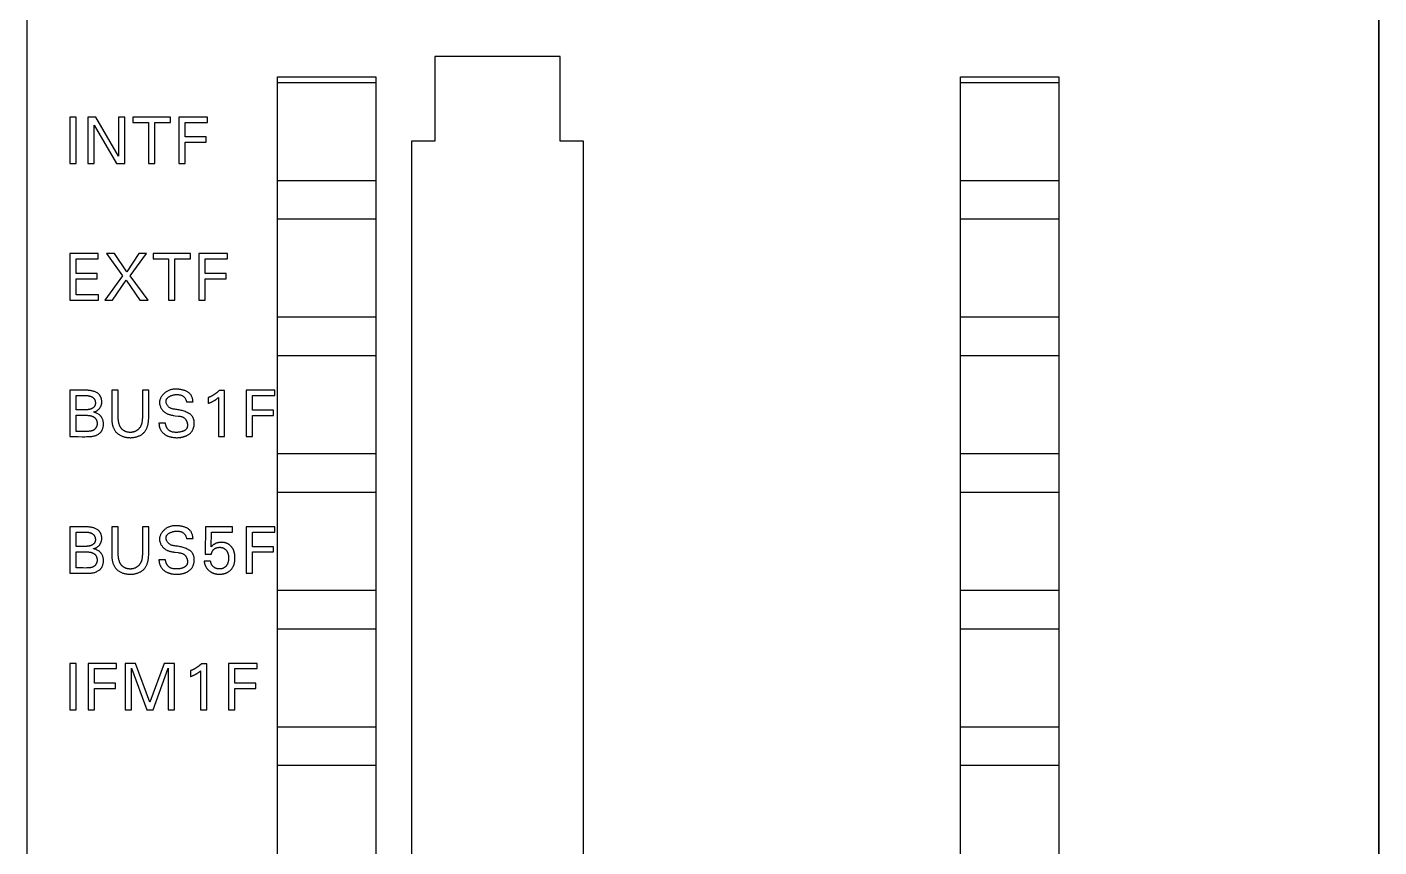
# Model space of a CAD drawing. Extents: x 430 to 1632, y -19 to 271.
# Drawn here: x 542.46 to 570.5, y 218.01 to 235.01 of the extents above; entities that cross this region are included whole.
import ezdxf

# ---------------------------------------------------------------- set-up
doc = ezdxf.new("R2010")
doc.units = 0
doc.header["$LTSCALE"] = 5
doc.header["$MEASUREMENT"] = 0
doc.layers.get('0').update_dxf_attribs({"linetype": 'CONTINUOUS'})

msp = doc.modelspace()

# ---------------------------------------------------------------- linework, layer by layer
at = {"linetype": 'Continuous'}
for p, q in [((542.455, 177.546), (542.455, 249.49)), ((570.496, 249.49), (570.496, 177.546)), ((550.91, 234.404), (550.91, 232.648)), ((553.516, 234.404), (550.91, 234.404)), ((553.516, 232.648), (553.516, 234.404)), ((547.653, 203.446), (547.653, 233.979)), ((547.653, 233.979), (549.692, 233.979)), ((547.653, 233.866), (549.692, 233.866)), ((549.692, 233.979), (549.692, 203.446)), ((561.815, 203.446), (561.815, 233.979)), ((561.815, 233.979), (563.854, 233.979)), ((561.815, 233.866), (563.854, 233.866)), ((563.854, 233.979), (563.854, 203.446)), ((543.34, 233.147), (543.34, 232.184)), ((543.471, 233.147), (543.34, 233.147)), ((543.471, 232.184), (543.471, 233.147)), ((543.713, 233.147), (543.713, 232.184)), ((543.884, 233.147), (543.713, 233.147)), ((544.354, 232.339), (543.884, 233.147)), ((544.354, 233.147), (544.354, 232.339)), ((544.485, 233.147), (544.354, 233.147)), ((544.485, 232.184), (544.485, 233.147)), ((544.652, 233.147), (544.652, 233.037)), ((545.429, 233.147), (544.652, 233.147)), ((544.652, 233.037), (544.975, 233.037)), ((544.975, 233.037), (544.975, 232.184)), ((545.107, 232.184), (545.107, 233.037)), ((545.107, 233.037), (545.429, 233.037)), ((545.429, 233.037), (545.429, 233.147)), ((545.602, 233.147), (545.602, 232.184)), ((546.195, 233.147), (545.602, 233.147)), ((545.734, 232.734), (545.734, 233.037)), ((545.734, 233.037), (546.195, 233.037)), ((546.195, 233.037), (546.195, 233.147)), ((543.844, 232.184), (543.844, 232.982)), ((543.844, 232.982), (544.309, 232.184)), ((546.171, 232.734), (545.734, 232.734)), ((545.734, 232.184), (545.734, 232.625)), ((545.734, 232.625), (546.171, 232.625)), ((546.171, 232.625), (546.171, 232.734)), ((550.428, 232.648), (550.428, 204.664)), ((550.91, 232.648), (550.428, 232.648)), ((553.997, 232.648), (553.516, 232.648)), ((553.997, 204.664), (553.997, 232.648)), ((543.34, 232.184), (543.471, 232.184)), ((543.713, 232.184), (543.844, 232.184)), ((544.309, 232.184), (544.485, 232.184)), ((544.975, 232.184), (545.107, 232.184)), ((545.602, 232.184), (545.734, 232.184)), ((549.692, 231.827), (547.653, 231.827)), ((563.854, 231.827), (561.815, 231.827)), ((547.653, 231.034), (549.692, 231.034)), ((561.815, 231.034), (563.854, 231.034)), ((543.34, 230.314), (543.34, 229.351)), ((543.927, 230.314), (543.34, 230.314)), ((543.927, 230.205), (543.927, 230.314)), ((544.101, 230.314), (544.433, 229.856)), ((544.266, 230.314), (544.101, 230.314)), ((544.522, 229.94), (544.266, 230.314)), ((544.776, 230.314), (544.522, 229.94)), ((544.597, 229.853), (544.933, 230.314)), ((544.933, 230.314), (544.776, 230.314)), ((545.068, 230.314), (545.068, 230.205)), ((545.845, 230.314), (545.068, 230.314)), ((545.845, 230.205), (545.845, 230.314)), ((546.018, 230.314), (546.018, 229.351)), ((546.611, 230.314), (546.018, 230.314)), ((546.611, 230.205), (546.611, 230.314)), ((543.471, 229.901), (543.471, 230.205)), ((543.471, 230.205), (543.927, 230.205)), ((545.068, 230.205), (545.391, 230.205)), ((545.391, 230.205), (545.391, 229.351)), ((545.522, 229.351), (545.522, 230.205)), ((545.522, 230.205), (545.845, 230.205)), ((546.149, 229.901), (546.149, 230.205)), ((546.149, 230.205), (546.611, 230.205)), ((543.909, 229.901), (543.471, 229.901)), ((543.471, 229.46), (543.471, 229.792)), ((543.471, 229.792), (543.909, 229.792)), ((543.909, 229.792), (543.909, 229.901)), ((544.433, 229.856), (544.069, 229.351)), ((544.23, 229.351), (544.511, 229.761)), ((544.511, 229.761), (544.798, 229.351)), ((544.967, 229.351), (544.597, 229.853)), ((546.587, 229.901), (546.149, 229.901)), ((546.149, 229.351), (546.149, 229.792)), ((546.149, 229.792), (546.587, 229.792)), ((546.587, 229.792), (546.587, 229.901)), ((543.939, 229.46), (543.471, 229.46)), ((543.939, 229.351), (543.939, 229.46)), ((543.34, 229.351), (543.939, 229.351)), ((544.069, 229.351), (544.23, 229.351)), ((544.798, 229.351), (544.967, 229.351)), ((545.391, 229.351), (545.522, 229.351)), ((546.018, 229.351), (546.149, 229.351)), ((549.692, 228.994), (547.653, 228.994)), ((563.854, 228.994), (561.815, 228.994)), ((547.653, 228.201), (549.692, 228.201)), ((561.815, 228.201), (563.854, 228.201)), ((543.34, 227.482), (543.34, 226.519)), ((543.455, 227.482), (543.34, 227.482)), ((544.214, 227.482), (544.214, 227.37)), ((544.346, 227.482), (544.214, 227.482)), ((544.978, 227.482), (544.847, 227.482)), ((546.552, 227.476), (546.443, 227.476)), ((546.552, 226.519), (546.552, 227.476)), ((547.001, 227.482), (547.001, 226.519)), ((547.594, 227.482), (547.001, 227.482)), ((547.594, 227.373), (547.594, 227.482)), ((543.471, 227.075), (543.471, 227.373)), ((543.471, 227.373), (543.569, 227.373)), ((543.569, 227.373), (543.618, 227.373)), ((545.765, 227.241), (545.899, 227.241)), ((546.212, 227.328), (546.212, 227.208)), ((546.423, 227.328), (546.423, 226.519)), ((547.132, 227.069), (547.132, 227.373)), ((547.132, 227.373), (547.594, 227.373)), ((543.545, 227.075), (543.471, 227.075)), ((543.471, 226.628), (543.471, 226.963)), ((543.471, 226.963), (543.545, 226.963)), ((543.618, 227.075), (543.545, 227.075)), ((543.545, 226.963), (543.57, 226.963)), ((547.57, 227.069), (547.132, 227.069)), ((547.132, 226.519), (547.132, 226.96)), ((547.132, 226.96), (547.57, 226.96)), ((547.57, 226.96), (547.57, 227.069)), ((543.545, 226.628), (543.471, 226.628)), ((545.324, 226.798), (545.192, 226.798)), ((543.34, 226.519), (543.455, 226.519)), ((543.513, 226.519), (543.599, 226.518)), ((546.423, 226.519), (546.552, 226.519)), ((547.001, 226.519), (547.132, 226.519)), ((549.692, 226.162), (547.653, 226.162)), ((563.854, 226.162), (561.815, 226.162)), ((547.653, 225.369), (549.692, 225.369)), ((561.815, 225.369), (563.854, 225.369)), ((543.34, 224.649), (543.34, 223.686)), ((543.455, 224.649), (543.34, 224.649)), ((544.214, 224.649), (544.214, 224.537)), ((544.346, 224.649), (544.214, 224.649)), ((544.978, 224.649), (544.847, 224.649)), ((546.16, 224.646), (546.152, 224.083)), ((546.717, 224.646), (546.16, 224.646)), ((546.717, 224.541), (546.717, 224.646)), ((547.001, 224.649), (547.001, 223.686)), ((547.594, 224.649), (547.001, 224.649)), ((547.594, 224.54), (547.594, 224.649)), ((543.471, 224.243), (543.471, 224.54)), ((543.471, 224.54), (543.569, 224.54)), ((543.569, 224.54), (543.618, 224.54)), ((545.765, 224.408), (545.899, 224.408)), ((546.273, 224.231), (546.281, 224.541)), ((546.281, 224.541), (546.717, 224.541)), ((547.132, 224.236), (547.132, 224.54)), ((547.132, 224.54), (547.594, 224.54)), ((543.545, 224.243), (543.471, 224.243)), ((543.471, 223.796), (543.471, 224.131)), ((543.471, 224.131), (543.545, 224.131)), ((543.618, 224.242), (543.545, 224.243)), ((543.545, 224.131), (543.57, 224.131)), ((546.152, 224.083), (546.281, 224.083)), ((547.57, 224.236), (547.132, 224.236)), ((547.132, 223.686), (547.132, 224.127)), ((547.132, 224.127), (547.57, 224.127)), ((547.57, 224.127), (547.57, 224.236)), ((543.545, 223.796), (543.471, 223.796)), ((545.324, 223.965), (545.192, 223.965)), ((546.261, 223.936), (546.13, 223.936)), ((543.34, 223.686), (543.455, 223.686)), ((543.513, 223.686), (543.599, 223.686)), ((547.001, 223.686), (547.132, 223.686)), ((549.692, 223.329), (547.653, 223.329)), ((563.854, 223.329), (561.815, 223.329)), ((547.653, 222.536), (549.692, 222.536)), ((561.815, 222.536), (563.854, 222.536)), ((543.34, 221.817), (543.34, 220.854)), ((543.471, 221.817), (543.34, 221.817)), ((543.471, 220.854), (543.471, 221.817)), ((543.72, 221.817), (543.72, 220.854)), ((544.313, 221.817), (543.72, 221.817)), ((544.313, 221.708), (544.313, 221.817)), ((544.489, 221.817), (544.489, 220.854)), ((544.703, 221.817), (544.489, 221.817)), ((545.005, 221.011), (544.703, 221.817)), ((545.298, 221.817), (545.005, 221.011)), ((545.511, 221.817), (545.298, 221.817)), ((545.511, 220.854), (545.511, 221.817)), ((546.184, 221.811), (546.075, 221.811)), ((546.184, 220.854), (546.184, 221.811)), ((546.633, 221.817), (546.633, 220.854)), ((547.226, 221.817), (546.633, 221.817)), ((547.226, 221.708), (547.226, 221.817)), ((543.852, 221.404), (543.852, 221.708)), ((543.852, 221.708), (544.313, 221.708)), ((544.621, 220.854), (544.621, 221.716)), ((544.621, 221.716), (544.938, 220.854)), ((545.07, 220.854), (545.38, 221.717)), ((545.38, 221.717), (545.38, 220.854)), ((545.844, 221.663), (545.844, 221.543)), ((546.055, 221.663), (546.055, 220.854)), ((546.764, 221.404), (546.764, 221.708)), ((546.764, 221.708), (547.226, 221.708)), ((544.29, 221.404), (543.852, 221.404)), ((543.852, 220.854), (543.852, 221.295)), ((543.852, 221.295), (544.29, 221.295)), ((544.29, 221.295), (544.29, 221.404)), ((547.202, 221.404), (546.764, 221.404)), ((546.764, 220.854), (546.764, 221.295)), ((546.764, 221.295), (547.202, 221.295)), ((547.202, 221.295), (547.202, 221.404)), ((543.34, 220.854), (543.471, 220.854)), ((543.72, 220.854), (543.852, 220.854)), ((544.489, 220.854), (544.621, 220.854)), ((544.938, 220.854), (545.07, 220.854)), ((545.38, 220.854), (545.511, 220.854)), ((546.055, 220.854), (546.184, 220.854)), ((546.633, 220.854), (546.764, 220.854)), ((549.692, 220.497), (547.653, 220.497)), ((563.854, 220.497), (561.815, 220.497)), ((547.653, 219.704), (549.692, 219.704)), ((561.815, 219.704), (563.854, 219.704))]:
    msp.add_line(p, q, dxfattribs=at)
msp.add_line((570.496, 177.561), (570.496, 248.992))
at = {"color": 7, "linetype": 'Continuous'}
msp.add_line((542.455, 86.058), (542.455, 248.64), dxfattribs=at)
at = {"linetype": 'Continuous'}
for points in [[(543.513, 227.482), (543.484, 227.482), (543.455, 227.482)], [(543.599, 226.518), (543.628, 226.518), (543.657, 226.518), (543.686, 226.519), (543.715, 226.519), (543.744, 226.52), (543.758, 226.521), (543.773, 226.522), (543.787, 226.524), (543.801, 226.525), (543.816, 226.528), (543.83, 226.53), (543.844, 226.533), (543.858, 226.537), (543.872, 226.541), (543.886, 226.546), (543.899, 226.552), (543.913, 226.558), (543.926, 226.565), (543.938, 226.573), (543.95, 226.581), (543.962, 226.59), (543.967, 226.595), (543.973, 226.599), (543.978, 226.605), (543.983, 226.61), (543.987, 226.615), (543.992, 226.621), (543.996, 226.627), (544, 226.633), (544.004, 226.639), (544.008, 226.645), (544.011, 226.651), (544.014, 226.658), (544.02, 226.671), (544.025, 226.685), (544.029, 226.699), (544.033, 226.713), (544.036, 226.728), (544.038, 226.742), (544.039, 226.757), (544.04, 226.772), (544.04, 226.786), (544.04, 226.801), (544.039, 226.815), (544.037, 226.829), (544.034, 226.844), (544.03, 226.858), (544.026, 226.872), (544.02, 226.885), (544.014, 226.898), (544.008, 226.911), (544.004, 226.917), (544, 226.924), (543.996, 226.929), (543.991, 226.935), (543.987, 226.941), (543.982, 226.946), (543.977, 226.952), (543.972, 226.957), (543.967, 226.962), (543.962, 226.966), (543.956, 226.971), (543.95, 226.975), (543.938, 226.984), (543.925, 226.991), (543.912, 226.998), (543.899, 227.004), (543.887, 227.01), (543.874, 227.015), (543.868, 227.018), (543.861, 227.02), (543.853, 227.022), (543.845, 227.024), (543.841, 227.025), (543.838, 227.025), (543.836, 227.026), (543.835, 227.026), (543.834, 227.027), (543.834, 227.027), (543.833, 227.028), (543.834, 227.028), (543.834, 227.029), (543.835, 227.029), (543.836, 227.03), (543.837, 227.03), (543.84, 227.031), (543.844, 227.032), (543.849, 227.034), (543.859, 227.036), (543.869, 227.039), (543.874, 227.04), (543.879, 227.042), (543.883, 227.044), (543.886, 227.045), (543.889, 227.047), (543.892, 227.049), (543.898, 227.052), (543.903, 227.056), (543.914, 227.064), (543.925, 227.073), (543.936, 227.082), (543.947, 227.093), (543.952, 227.098), (543.957, 227.103), (543.962, 227.109), (543.966, 227.115), (543.971, 227.121), (543.975, 227.127), (543.978, 227.134), (543.982, 227.14), (543.985, 227.147), (543.988, 227.153), (543.991, 227.16), (543.993, 227.167), (543.995, 227.174), (543.997, 227.181), (543.999, 227.188), (544.001, 227.196), (544.003, 227.21), (544.004, 227.225), (544.005, 227.24), (544.004, 227.255), (544.003, 227.27), (544.001, 227.285), (543.998, 227.299), (543.995, 227.314), (543.99, 227.328), (543.988, 227.335), (543.985, 227.341), (543.982, 227.348), (543.979, 227.354), (543.975, 227.361), (543.971, 227.367), (543.968, 227.373), (543.963, 227.379), (543.959, 227.384), (543.954, 227.39), (543.95, 227.395), (543.944, 227.4), (543.939, 227.405), (543.934, 227.41), (543.928, 227.414), (543.922, 227.419), (543.91, 227.427), (543.897, 227.434), (543.884, 227.441), (543.871, 227.447), (543.857, 227.452), (543.843, 227.457), (543.829, 227.461), (543.815, 227.465), (543.801, 227.468), (543.786, 227.471), (543.772, 227.474), (543.758, 227.476), (543.743, 227.477), (543.729, 227.479), (543.715, 227.48), (543.686, 227.481), (543.657, 227.482), (543.628, 227.482), (543.599, 227.482), (543.57, 227.482), (543.513, 227.482)], [(544.847, 227.482), (544.847, 227.417), (544.847, 227.352), (544.847, 227.287), (544.847, 227.223), (544.848, 227.158), (544.848, 227.094), (544.849, 227.029), (544.849, 226.997), (544.849, 226.964), (544.848, 226.931), (544.847, 226.899), (544.846, 226.882), (544.845, 226.866), (544.843, 226.849), (544.842, 226.833), (544.839, 226.817), (544.836, 226.801), (544.834, 226.793), (544.832, 226.785), (544.83, 226.777), (544.827, 226.77), (544.825, 226.762), (544.822, 226.755), (544.818, 226.747), (544.815, 226.74), (544.811, 226.733), (544.807, 226.726), (544.803, 226.719), (544.798, 226.712), (544.793, 226.705), (544.788, 226.699), (544.783, 226.692), (544.778, 226.686), (544.772, 226.68), (544.766, 226.674), (544.76, 226.669), (544.754, 226.663), (544.747, 226.658), (544.74, 226.653), (544.733, 226.648), (544.726, 226.644), (544.719, 226.639), (544.712, 226.635), (544.704, 226.631), (544.697, 226.628), (544.689, 226.624), (544.681, 226.621), (544.673, 226.619), (544.665, 226.616), (544.657, 226.614), (544.648, 226.612), (544.64, 226.61), (544.631, 226.609), (544.623, 226.608), (544.614, 226.607), (544.606, 226.607), (544.597, 226.607), (544.588, 226.607), (544.58, 226.607), (544.571, 226.608), (544.563, 226.609), (544.554, 226.61), (544.546, 226.612), (544.537, 226.613), (544.529, 226.615), (544.521, 226.618), (544.512, 226.62), (544.504, 226.623), (544.497, 226.626), (544.489, 226.629), (544.481, 226.633), (544.474, 226.637), (544.467, 226.641), (544.46, 226.645), (544.453, 226.649), (544.446, 226.654), (544.44, 226.659), (544.434, 226.664), (544.428, 226.67), (544.422, 226.675), (544.417, 226.681), (544.412, 226.687), (544.407, 226.693), (544.402, 226.7), (544.398, 226.706), (544.394, 226.713), (544.39, 226.72), (544.386, 226.727), (544.383, 226.734), (544.379, 226.742), (544.376, 226.749), (544.373, 226.757), (544.371, 226.765), (544.366, 226.781), (544.362, 226.797), (544.358, 226.813), (544.355, 226.83), (544.352, 226.847), (544.35, 226.864), (544.348, 226.881), (544.346, 226.898), (544.345, 226.915), (544.344, 226.932), (544.343, 226.949), (544.343, 226.965), (544.342, 226.998), (544.342, 227.03), (544.342, 227.063), (544.343, 227.095), (544.345, 227.158), (544.345, 227.19), (544.346, 227.222), (544.346, 227.255), (544.346, 227.287), (544.346, 227.352), (544.346, 227.417), (544.346, 227.482)], [(544.978, 227.313), (544.978, 227.37), (544.978, 227.426), (544.978, 227.482)], [(545.899, 227.241), (545.897, 227.257), (545.894, 227.273), (545.891, 227.288), (545.888, 227.303), (545.884, 227.317), (545.879, 227.33), (545.874, 227.343), (545.869, 227.356), (545.863, 227.368), (545.856, 227.379), (545.849, 227.39), (545.841, 227.401), (545.832, 227.41), (545.823, 227.42), (545.813, 227.428), (545.803, 227.436), (545.792, 227.444), (545.78, 227.451), (545.768, 227.457), (545.756, 227.463), (545.743, 227.469), (545.73, 227.474), (545.716, 227.478), (545.702, 227.482), (545.688, 227.486), (545.674, 227.489), (545.66, 227.492), (545.645, 227.495), (545.631, 227.497), (545.616, 227.499), (545.602, 227.501), (545.587, 227.502), (545.573, 227.503), (545.559, 227.504), (545.544, 227.504), (545.53, 227.504), (545.516, 227.504), (545.502, 227.503), (545.488, 227.502), (545.475, 227.5), (545.461, 227.498), (545.448, 227.495), (545.434, 227.491), (545.421, 227.487), (545.408, 227.483), (545.395, 227.478), (545.382, 227.472), (545.369, 227.465), (545.356, 227.458), (545.344, 227.45), (545.332, 227.442), (545.32, 227.433), (545.308, 227.424), (545.297, 227.414), (545.286, 227.403), (545.276, 227.392), (545.266, 227.381), (545.257, 227.37), (545.248, 227.358), (545.24, 227.345), (545.233, 227.333), (545.226, 227.32), (545.22, 227.307), (545.215, 227.293), (545.211, 227.28), (545.209, 227.273), (545.207, 227.266), (545.206, 227.259), (545.205, 227.252), (545.204, 227.245), (545.203, 227.238), (545.203, 227.232), (545.203, 227.225), (545.203, 227.218), (545.203, 227.211), (545.204, 227.204), (545.205, 227.197), (545.206, 227.19), (545.207, 227.183), (545.211, 227.169), (545.215, 227.155), (545.22, 227.142), (545.226, 227.129), (545.232, 227.116), (545.24, 227.103), (545.248, 227.091), (545.256, 227.079), (545.265, 227.068), (545.275, 227.057), (545.285, 227.047), (545.295, 227.038), (545.306, 227.029), (545.317, 227.02), (545.329, 227.013), (545.341, 227.006), (545.353, 226.999), (545.365, 226.993), (545.378, 226.988), (545.391, 226.983), (545.404, 226.979), (545.417, 226.975), (545.43, 226.971), (545.444, 226.968), (545.458, 226.965), (545.472, 226.962), (545.486, 226.96), (545.501, 226.958), (545.53, 226.954), (545.588, 226.947)], [(546.443, 227.476), (546.438, 227.472), (546.434, 227.468), (546.429, 227.463), (546.425, 227.459), (546.42, 227.455), (546.415, 227.451), (546.41, 227.447), (546.406, 227.443), (546.401, 227.439), (546.396, 227.435), (546.391, 227.431), (546.386, 227.427), (546.381, 227.423), (546.376, 227.419), (546.371, 227.416), (546.366, 227.412), (546.361, 227.408), (546.356, 227.405), (546.351, 227.401), (546.346, 227.398), (546.34, 227.394), (546.335, 227.391), (546.33, 227.387), (546.324, 227.384), (546.319, 227.381), (546.314, 227.378), (546.308, 227.374), (546.303, 227.371), (546.297, 227.368), (546.292, 227.365), (546.286, 227.362), (546.281, 227.359), (546.275, 227.356), (546.27, 227.354), (546.264, 227.351), (546.258, 227.348), (546.253, 227.345), (546.247, 227.343), (546.241, 227.34), (546.235, 227.338), (546.23, 227.335), (546.224, 227.333), (546.218, 227.331), (546.212, 227.328)], [(543.618, 227.373), (543.643, 227.373), (543.655, 227.373), (543.667, 227.372), (543.68, 227.372), (543.692, 227.371), (543.704, 227.37), (543.716, 227.369), (543.722, 227.368), (543.728, 227.367), (543.734, 227.366), (543.741, 227.365), (543.747, 227.364), (543.753, 227.362), (543.759, 227.361), (543.765, 227.359), (543.771, 227.357), (543.777, 227.355), (543.782, 227.353), (543.788, 227.351), (543.794, 227.348), (543.799, 227.345), (543.805, 227.342), (543.81, 227.339), (543.815, 227.336), (543.82, 227.332), (543.825, 227.328), (543.829, 227.324), (543.833, 227.32), (543.838, 227.315), (543.842, 227.31), (543.845, 227.305), (543.849, 227.3), (543.852, 227.295), (543.855, 227.289), (543.858, 227.284), (543.861, 227.278), (543.863, 227.272), (543.865, 227.266), (543.867, 227.26), (543.869, 227.254), (543.87, 227.248), (543.871, 227.242), (543.872, 227.235), (543.873, 227.229), (543.873, 227.222), (543.873, 227.216), (543.873, 227.21), (543.872, 227.203), (543.872, 227.197), (543.87, 227.191), (543.869, 227.185), (543.868, 227.179), (543.866, 227.173), (543.864, 227.167), (543.861, 227.161), (543.859, 227.156), (543.856, 227.15), (543.852, 227.145), (543.849, 227.14), (543.845, 227.135), (543.841, 227.131), (543.837, 227.127), (543.832, 227.122), (543.827, 227.119), (543.823, 227.115), (543.817, 227.111), (543.812, 227.108), (543.807, 227.105), (543.801, 227.102), (543.795, 227.099), (543.79, 227.097), (543.784, 227.094), (543.778, 227.092), (543.772, 227.09), (543.765, 227.088), (543.759, 227.086), (543.753, 227.085), (543.747, 227.083), (543.741, 227.082), (543.734, 227.081), (543.728, 227.08), (543.722, 227.079), (543.716, 227.078), (543.71, 227.078), (543.704, 227.077), (543.692, 227.076), (543.679, 227.076), (543.667, 227.075), (543.643, 227.075), (543.618, 227.075)], [(544.214, 227.37), (544.214, 227.313), (544.214, 227.257), (544.214, 227.201), (544.214, 227.145), (544.213, 227.089), (544.213, 227.033), (544.213, 226.977), (544.214, 226.921), (544.214, 226.893), (544.215, 226.865), (544.216, 226.837), (544.217, 226.823), (544.219, 226.809), (544.221, 226.795), (544.223, 226.781), (544.226, 226.767), (544.229, 226.753), (544.233, 226.74), (544.237, 226.726), (544.242, 226.713), (544.247, 226.699), (544.253, 226.686), (544.259, 226.674), (544.266, 226.661), (544.274, 226.649), (544.282, 226.637), (544.29, 226.626), (544.299, 226.615), (544.309, 226.605), (544.319, 226.595), (544.329, 226.586), (544.34, 226.577), (544.352, 226.569), (544.363, 226.561), (544.376, 226.554), (544.388, 226.547), (544.401, 226.54), (544.414, 226.534), (544.427, 226.529), (544.441, 226.524), (544.454, 226.519), (544.468, 226.515), (544.482, 226.511), (544.496, 226.508), (544.509, 226.505), (544.523, 226.503), (544.537, 226.501), (544.551, 226.499), (544.565, 226.498), (544.579, 226.498), (544.593, 226.497), (544.608, 226.497), (544.622, 226.498), (544.636, 226.499), (544.65, 226.5), (544.664, 226.502), (544.678, 226.505), (544.692, 226.507), (544.706, 226.51), (544.72, 226.514), (544.734, 226.518), (544.748, 226.523), (544.761, 226.528), (544.775, 226.533), (544.788, 226.539), (544.801, 226.545), (544.813, 226.552), (544.826, 226.559), (544.838, 226.567), (544.849, 226.575), (544.86, 226.583), (544.871, 226.593), (544.881, 226.602), (544.89, 226.612), (544.899, 226.623), (544.907, 226.634), (544.915, 226.645), (544.922, 226.657), (544.929, 226.669), (544.935, 226.682), (544.941, 226.695), (544.946, 226.708), (544.95, 226.722), (544.955, 226.735), (544.959, 226.749), (544.962, 226.763), (544.965, 226.777), (544.968, 226.792), (544.97, 226.806), (544.972, 226.821), (544.974, 226.835), (544.976, 226.85), (544.977, 226.864), (544.979, 226.893), (544.98, 226.921), (544.98, 226.95), (544.98, 226.978), (544.979, 227.033), (544.978, 227.089), (544.978, 227.145), (544.978, 227.201), (544.978, 227.313)], [(545.192, 226.798), (545.192, 226.786), (545.193, 226.775), (545.194, 226.764), (545.195, 226.753), (545.197, 226.742), (545.199, 226.731), (545.202, 226.721), (545.205, 226.71), (545.208, 226.7), (545.212, 226.69), (545.216, 226.68), (545.221, 226.67), (545.226, 226.661), (545.232, 226.651), (545.238, 226.642), (545.244, 226.633), (545.251, 226.624), (545.258, 226.615), (545.265, 226.607), (545.273, 226.599), (545.28, 226.591), (545.289, 226.584), (545.297, 226.576), (545.306, 226.57), (545.315, 226.563), (545.324, 226.557), (545.333, 226.552), (545.343, 226.546), (545.353, 226.541), (545.363, 226.536), (545.373, 226.532), (545.383, 226.528), (545.394, 226.524), (545.404, 226.521), (545.415, 226.517), (545.425, 226.515), (545.436, 226.512), (545.447, 226.509), (545.458, 226.507), (545.469, 226.505), (545.491, 226.502), (545.513, 226.499), (545.535, 226.498), (545.557, 226.497), (545.568, 226.497), (545.579, 226.497), (545.59, 226.498), (545.601, 226.499), (545.612, 226.5), (545.622, 226.501), (545.633, 226.502), (545.644, 226.504), (545.655, 226.506), (545.666, 226.508), (545.677, 226.51), (545.688, 226.513), (545.698, 226.516), (545.709, 226.519), (545.72, 226.523), (545.73, 226.526), (545.741, 226.53), (545.751, 226.535), (545.762, 226.539), (545.772, 226.544), (545.781, 226.549), (545.791, 226.555), (545.801, 226.561), (545.81, 226.567), (545.819, 226.573), (545.828, 226.58), (545.836, 226.587), (545.844, 226.594), (545.852, 226.602), (545.859, 226.61), (545.866, 226.618), (545.873, 226.627), (545.879, 226.636), (545.885, 226.645), (545.89, 226.655), (545.895, 226.664), (545.9, 226.674), (545.904, 226.685), (545.908, 226.695), (545.911, 226.706), (545.914, 226.717), (545.917, 226.728), (545.919, 226.739), (545.921, 226.75), (545.922, 226.761), (545.923, 226.773), (545.924, 226.784), (545.924, 226.796), (545.924, 226.807), (545.923, 226.819), (545.922, 226.83), (545.921, 226.841), (545.919, 226.853), (545.916, 226.864), (545.913, 226.875), (545.91, 226.885), (545.906, 226.896), (545.902, 226.906), (545.897, 226.916), (545.892, 226.926), (545.887, 226.935), (545.88, 226.944), (545.874, 226.953), (545.867, 226.961), (545.859, 226.968), (545.851, 226.976), (545.843, 226.983), (545.834, 226.989), (545.825, 226.995), (545.815, 227.001), (545.806, 227.006), (545.796, 227.012), (545.786, 227.016), (545.776, 227.021), (545.755, 227.03), (545.734, 227.038), (545.713, 227.045), (545.692, 227.052), (545.672, 227.058), (545.651, 227.064), (545.629, 227.069), (545.608, 227.073), (545.586, 227.077), (545.564, 227.08), (545.542, 227.083), (545.519, 227.087), (545.497, 227.09), (545.486, 227.092), (545.475, 227.095), (545.464, 227.098), (545.454, 227.101), (545.444, 227.105), (545.434, 227.109), (545.424, 227.114), (545.414, 227.119), (545.405, 227.125), (545.397, 227.132), (545.388, 227.14), (545.381, 227.148), (545.373, 227.157), (545.367, 227.167), (545.36, 227.177), (545.355, 227.187), (545.35, 227.198), (545.346, 227.209), (545.343, 227.22), (545.341, 227.232), (545.34, 227.237), (545.34, 227.243), (545.339, 227.248), (545.339, 227.254), (545.34, 227.259), (545.34, 227.264), (545.341, 227.27), (545.342, 227.275), (545.343, 227.28), (545.345, 227.285), (545.347, 227.289), (545.349, 227.294), (545.351, 227.299), (545.354, 227.303), (545.357, 227.307), (545.36, 227.312), (545.363, 227.316), (545.367, 227.32), (545.374, 227.328), (545.383, 227.335), (545.392, 227.342), (545.401, 227.348), (545.412, 227.354), (545.422, 227.36), (545.433, 227.365), (545.445, 227.37), (545.457, 227.374), (545.469, 227.378), (545.481, 227.381), (545.493, 227.384), (545.505, 227.387), (545.517, 227.389), (545.529, 227.39), (545.541, 227.392), (545.553, 227.392), (545.565, 227.393), (545.577, 227.393), (545.589, 227.392), (545.6, 227.391), (545.612, 227.389), (545.623, 227.387), (545.633, 227.385), (545.644, 227.382), (545.654, 227.378), (545.664, 227.374), (545.674, 227.37), (545.683, 227.365), (545.691, 227.359)], [(545.691, 227.359), (545.7, 227.353), (545.707, 227.347), (545.715, 227.34), (545.722, 227.332), (545.728, 227.324), (545.734, 227.315), (545.739, 227.306), (545.745, 227.297), (545.749, 227.286), (545.754, 227.276), (545.758, 227.265), (545.762, 227.253), (545.765, 227.241)], [(546.212, 227.208), (546.222, 227.212), (546.232, 227.216), (546.242, 227.22), (546.251, 227.224), (546.261, 227.228), (546.271, 227.233), (546.28, 227.237), (546.29, 227.242), (546.3, 227.246), (546.309, 227.251), (546.318, 227.256), (546.328, 227.261), (546.337, 227.266), (546.346, 227.272), (546.351, 227.274), (546.355, 227.277), (546.359, 227.28), (546.364, 227.283), (546.368, 227.286), (546.373, 227.289), (546.377, 227.292), (546.381, 227.295), (546.386, 227.298), (546.39, 227.301), (546.398, 227.308), (546.407, 227.314), (546.415, 227.321), (546.423, 227.328)], [(543.57, 226.963), (543.619, 226.963), (543.643, 226.963), (543.668, 226.963), (543.68, 226.963), (543.692, 226.963), (543.704, 226.962), (543.717, 226.961), (543.729, 226.96), (543.741, 226.959), (543.753, 226.957), (543.76, 226.956), (543.766, 226.955), (543.772, 226.953), (543.778, 226.952), (543.784, 226.95), (543.79, 226.949), (543.797, 226.947), (543.803, 226.945), (543.809, 226.943), (543.814, 226.94), (543.82, 226.938), (543.826, 226.935), (543.832, 226.932), (543.837, 226.929), (543.842, 226.926), (543.847, 226.923), (543.852, 226.919), (543.857, 226.915), (543.862, 226.911), (543.866, 226.907), (543.87, 226.903), (543.874, 226.898), (543.878, 226.893), (543.881, 226.888), (543.885, 226.883), (543.888, 226.878), (543.891, 226.872), (543.893, 226.866), (543.896, 226.861), (543.898, 226.855), (543.9, 226.849), (543.901, 226.843), (543.903, 226.837), (543.904, 226.831), (543.906, 226.824), (543.907, 226.818), (543.907, 226.812), (543.908, 226.806), (543.909, 226.799), (543.909, 226.793), (543.909, 226.787), (543.909, 226.781), (543.908, 226.774), (543.908, 226.768), (543.907, 226.762), (543.906, 226.756), (543.905, 226.75), (543.903, 226.744), (543.901, 226.738), (543.899, 226.732), (543.897, 226.727), (543.894, 226.721), (543.891, 226.715), (543.888, 226.71), (543.885, 226.705), (543.881, 226.699), (543.878, 226.694), (543.874, 226.689), (543.87, 226.685), (543.865, 226.68), (543.861, 226.675), (543.856, 226.671), (543.851, 226.667), (543.846, 226.663), (543.841, 226.66), (543.836, 226.656), (543.831, 226.653), (543.825, 226.65), (543.82, 226.647), (543.814, 226.645), (543.808, 226.642), (543.803, 226.64), (543.797, 226.639), (543.791, 226.637), (543.785, 226.636), (543.779, 226.634), (543.773, 226.633), (543.767, 226.632), (543.76, 226.631), (543.754, 226.631), (543.742, 226.63), (543.729, 226.629), (543.717, 226.629), (543.705, 226.628), (543.692, 226.628), (543.668, 226.628)], [(545.588, 226.947), (545.603, 226.946), (545.617, 226.943), (545.631, 226.941), (545.645, 226.938), (545.659, 226.934), (545.672, 226.93), (545.678, 226.928), (545.684, 226.925), (545.69, 226.922), (545.697, 226.919), (545.702, 226.915), (545.708, 226.912), (545.714, 226.908), (545.719, 226.904), (545.724, 226.899), (545.729, 226.894), (545.734, 226.889), (545.739, 226.884), (545.743, 226.878), (545.747, 226.872), (545.751, 226.866), (545.755, 226.86), (545.759, 226.853), (545.762, 226.846), (545.765, 226.839), (545.768, 226.832), (545.771, 226.825), (545.773, 226.818), (545.775, 226.81), (545.777, 226.803), (545.779, 226.795), (545.78, 226.788), (545.781, 226.78), (545.782, 226.773), (545.783, 226.765), (545.783, 226.758), (545.783, 226.75), (545.782, 226.743), (545.782, 226.736), (545.781, 226.729), (545.779, 226.722), (545.778, 226.715), (545.776, 226.709), (545.773, 226.703), (545.77, 226.697), (545.767, 226.691), (545.764, 226.685), (545.76, 226.68), (545.756, 226.675), (545.752, 226.67), (545.747, 226.665), (545.742, 226.661), (545.737, 226.656), (545.732, 226.652), (545.726, 226.649), (545.72, 226.645), (545.714, 226.642), (545.707, 226.638), (545.701, 226.635), (545.694, 226.633), (545.687, 226.63), (545.68, 226.627), (545.666, 226.623), (545.651, 226.619), (545.636, 226.616), (545.621, 226.613), (545.605, 226.611), (545.59, 226.61), (545.574, 226.608), (545.559, 226.608), (545.544, 226.607), (545.529, 226.608), (545.514, 226.609), (545.5, 226.61), (545.486, 226.612), (545.472, 226.615), (545.459, 226.618), (545.447, 226.623), (545.44, 226.625), (545.434, 226.628), (545.429, 226.63), (545.423, 226.633), (545.417, 226.637), (545.412, 226.64), (545.407, 226.643), (545.402, 226.647), (545.397, 226.651), (545.392, 226.656), (545.387, 226.66)], [(543.668, 226.628), (543.619, 226.628), (543.545, 226.628)], [(545.387, 226.66), (545.383, 226.665), (545.379, 226.669), (545.375, 226.674), (545.371, 226.68), (545.367, 226.685), (545.363, 226.691), (545.36, 226.696), (545.356, 226.702), (545.353, 226.709), (545.35, 226.715), (545.347, 226.722), (545.344, 226.728), (545.341, 226.735), (545.339, 226.743), (545.336, 226.75), (545.332, 226.765), (545.328, 226.781), (545.324, 226.798)], [(543.455, 226.519), (543.484, 226.519), (543.513, 226.519)], [(543.513, 224.649), (543.484, 224.649), (543.455, 224.649)], [(543.599, 223.686), (543.628, 223.686), (543.657, 223.686), (543.686, 223.686), (543.715, 223.687), (543.744, 223.688), (543.758, 223.689), (543.773, 223.69), (543.787, 223.691), (543.801, 223.693), (543.816, 223.695), (543.83, 223.698), (543.844, 223.701), (543.858, 223.705), (543.872, 223.709), (543.886, 223.714), (543.899, 223.719), (543.913, 223.726), (543.926, 223.733), (543.938, 223.74), (543.95, 223.748), (543.962, 223.757), (543.967, 223.762), (543.973, 223.767), (543.978, 223.772), (543.983, 223.777), (543.987, 223.783), (543.992, 223.788), (543.996, 223.794), (544, 223.8), (544.004, 223.806), (544.008, 223.813), (544.011, 223.819), (544.014, 223.825), (544.02, 223.839), (544.025, 223.853), (544.029, 223.867), (544.033, 223.881), (544.036, 223.895), (544.038, 223.91), (544.039, 223.925), (544.04, 223.939), (544.04, 223.954), (544.04, 223.968), (544.039, 223.983), (544.037, 223.997), (544.034, 224.011), (544.03, 224.025), (544.026, 224.039), (544.02, 224.053), (544.014, 224.066), (544.008, 224.079), (544.004, 224.085), (544, 224.091), (543.996, 224.097), (543.991, 224.103), (543.987, 224.108), (543.982, 224.114), (543.977, 224.119), (543.972, 224.124), (543.967, 224.129), (543.962, 224.134), (543.956, 224.139), (543.95, 224.143), (543.938, 224.151), (543.925, 224.159), (543.912, 224.166), (543.899, 224.172), (543.887, 224.178), (543.874, 224.183), (543.868, 224.185), (543.861, 224.187), (543.853, 224.189), (543.845, 224.191), (543.841, 224.192), (543.838, 224.193), (543.836, 224.193), (543.835, 224.194), (543.834, 224.194), (543.834, 224.195), (543.833, 224.195), (543.834, 224.196), (543.834, 224.196), (543.835, 224.197), (543.836, 224.197), (543.837, 224.198), (543.84, 224.199), (543.844, 224.2), (543.849, 224.201), (543.859, 224.204), (543.869, 224.207), (543.874, 224.208), (543.879, 224.21), (543.883, 224.211), (543.886, 224.213), (543.889, 224.214), (543.892, 224.216), (543.898, 224.22), (543.903, 224.223), (543.914, 224.232), (543.925, 224.24), (543.936, 224.25), (543.947, 224.26), (543.952, 224.265), (543.957, 224.271), (543.962, 224.277), (543.966, 224.283), (543.971, 224.289), (543.975, 224.295), (543.978, 224.301), (543.982, 224.308), (543.985, 224.314), (543.988, 224.321), (543.991, 224.328), (543.993, 224.335), (543.995, 224.342), (543.997, 224.349), (543.999, 224.356), (544.001, 224.363), (544.003, 224.378), (544.004, 224.393), (544.005, 224.408), (544.004, 224.422), (544.003, 224.437), (544.001, 224.452), (543.998, 224.467), (543.995, 224.481), (543.99, 224.495), (543.988, 224.502), (543.985, 224.509), (543.982, 224.516), (543.979, 224.522), (543.975, 224.528), (543.971, 224.535), (543.968, 224.541), (543.963, 224.546), (543.959, 224.552), (543.954, 224.558), (543.95, 224.563), (543.944, 224.568), (543.939, 224.573), (543.934, 224.577), (543.928, 224.582), (543.922, 224.586), (543.91, 224.594), (543.897, 224.602), (543.884, 224.608), (543.871, 224.614), (543.857, 224.62), (543.843, 224.625), (543.829, 224.629), (543.815, 224.633), (543.801, 224.636), (543.786, 224.639), (543.772, 224.641), (543.758, 224.643), (543.743, 224.645), (543.729, 224.646), (543.715, 224.647), (543.686, 224.649), (543.657, 224.649), (543.628, 224.65), (543.599, 224.65), (543.57, 224.65), (543.513, 224.649)], [(544.847, 224.649), (544.847, 224.585), (544.847, 224.52), (544.847, 224.455), (544.847, 224.39), (544.848, 224.326), (544.848, 224.261), (544.849, 224.197), (544.849, 224.164), (544.849, 224.132), (544.848, 224.099), (544.847, 224.066), (544.846, 224.05), (544.845, 224.033), (544.843, 224.017), (544.842, 224), (544.839, 223.984), (544.836, 223.968), (544.834, 223.96), (544.832, 223.953), (544.83, 223.945), (544.827, 223.937), (544.825, 223.93), (544.822, 223.922), (544.818, 223.915), (544.815, 223.907), (544.811, 223.9), (544.807, 223.893), (544.803, 223.886), (544.798, 223.88), (544.793, 223.873), (544.788, 223.866), (544.783, 223.86), (544.778, 223.854), (544.772, 223.848), (544.766, 223.842), (544.76, 223.836), (544.754, 223.831), (544.747, 223.826), (544.74, 223.821), (544.733, 223.816), (544.726, 223.811), (544.719, 223.807), (544.712, 223.803), (544.704, 223.799), (544.697, 223.795), (544.689, 223.792), (544.681, 223.789), (544.673, 223.786), (544.665, 223.784), (544.657, 223.781), (544.648, 223.78), (544.64, 223.778), (544.631, 223.777), (544.623, 223.776), (544.614, 223.775), (544.606, 223.774), (544.597, 223.774), (544.588, 223.774), (544.58, 223.775), (544.571, 223.776), (544.563, 223.776), (544.554, 223.778), (544.546, 223.779), (544.537, 223.781), (544.529, 223.783), (544.521, 223.785), (544.512, 223.788), (544.504, 223.791), (544.497, 223.794), (544.489, 223.797), (544.481, 223.8), (544.474, 223.804), (544.467, 223.808), (544.46, 223.812), (544.453, 223.817), (544.446, 223.822), (544.44, 223.827), (544.434, 223.832), (544.428, 223.837), (544.422, 223.843), (544.417, 223.849), (544.412, 223.855), (544.407, 223.861), (544.402, 223.867), (544.398, 223.874), (544.394, 223.881), (544.39, 223.888), (544.386, 223.895), (544.383, 223.902), (544.379, 223.909), (544.376, 223.917), (544.373, 223.925), (544.371, 223.932), (544.366, 223.948), (544.362, 223.964), (544.358, 223.981), (544.355, 223.998), (544.352, 224.015), (544.35, 224.032), (544.348, 224.049), (544.346, 224.066), (544.345, 224.083), (544.344, 224.099), (544.343, 224.116), (544.343, 224.133), (544.342, 224.166), (544.342, 224.198), (544.342, 224.23), (544.343, 224.262), (544.345, 224.326), (544.345, 224.358), (544.346, 224.39), (544.346, 224.422), (544.346, 224.455), (544.346, 224.519), (544.346, 224.584), (544.346, 224.649)], [(544.978, 224.481), (544.978, 224.537), (544.978, 224.593), (544.978, 224.649)], [(545.899, 224.408), (545.897, 224.425), (545.894, 224.44), (545.891, 224.455), (545.888, 224.47), (545.884, 224.484), (545.879, 224.498), (545.874, 224.511), (545.869, 224.524), (545.863, 224.536), (545.856, 224.547), (545.849, 224.558), (545.841, 224.568), (545.832, 224.578), (545.823, 224.587), (545.813, 224.596), (545.803, 224.604), (545.792, 224.611), (545.78, 224.618), (545.768, 224.625), (545.756, 224.631), (545.743, 224.636), (545.73, 224.641), (545.716, 224.646), (545.702, 224.65), (545.688, 224.653), (545.674, 224.657), (545.66, 224.66), (545.645, 224.662), (545.631, 224.665), (545.616, 224.667), (545.602, 224.668), (545.587, 224.67), (545.573, 224.671), (545.559, 224.672), (545.544, 224.672), (545.53, 224.672), (545.516, 224.671), (545.502, 224.671), (545.488, 224.669), (545.475, 224.667), (545.461, 224.665), (545.448, 224.662), (545.434, 224.659), (545.421, 224.655), (545.408, 224.65), (545.395, 224.645), (545.382, 224.639), (545.369, 224.633), (545.356, 224.626), (545.344, 224.618), (545.332, 224.61), (545.32, 224.601), (545.308, 224.591), (545.297, 224.581), (545.286, 224.571), (545.276, 224.56), (545.266, 224.549), (545.257, 224.537), (545.248, 224.525), (545.24, 224.513), (545.233, 224.5), (545.226, 224.487), (545.22, 224.474), (545.215, 224.461), (545.211, 224.447), (545.209, 224.441), (545.207, 224.434), (545.206, 224.427), (545.205, 224.42), (545.204, 224.413), (545.203, 224.406), (545.203, 224.399), (545.203, 224.392), (545.203, 224.385), (545.203, 224.378), (545.204, 224.371), (545.205, 224.364), (545.206, 224.357), (545.207, 224.35), (545.211, 224.337), (545.215, 224.323), (545.22, 224.31), (545.226, 224.296), (545.232, 224.283), (545.24, 224.271), (545.248, 224.259), (545.256, 224.247), (545.265, 224.236), (545.275, 224.225), (545.285, 224.215), (545.295, 224.205), (545.306, 224.196), (545.317, 224.188), (545.329, 224.18), (545.341, 224.173), (545.353, 224.167), (545.365, 224.161), (545.378, 224.155), (545.391, 224.151), (545.404, 224.146), (545.417, 224.142), (545.43, 224.138), (545.444, 224.135), (545.458, 224.132), (545.472, 224.13), (545.486, 224.127), (545.501, 224.125), (545.53, 224.121), (545.588, 224.115)], [(543.618, 224.54), (543.643, 224.54), (543.655, 224.54), (543.667, 224.54), (543.68, 224.539), (543.692, 224.539), (543.704, 224.538), (543.716, 224.536), (543.722, 224.536), (543.728, 224.535), (543.734, 224.534), (543.741, 224.533), (543.747, 224.531), (543.753, 224.53), (543.759, 224.528), (543.765, 224.527), (543.771, 224.525), (543.777, 224.523), (543.782, 224.521), (543.788, 224.518), (543.794, 224.516), (543.799, 224.513), (543.805, 224.51), (543.81, 224.507), (543.815, 224.503), (543.82, 224.5), (543.825, 224.496), (543.829, 224.492), (543.833, 224.487), (543.838, 224.483), (543.842, 224.478), (543.845, 224.473), (543.849, 224.468), (543.852, 224.462), (543.855, 224.457), (543.858, 224.451), (543.861, 224.446), (543.863, 224.44), (543.865, 224.434), (543.867, 224.428), (543.869, 224.422), (543.87, 224.415), (543.871, 224.409), (543.872, 224.403), (543.873, 224.396), (543.873, 224.39), (543.873, 224.384), (543.873, 224.377), (543.872, 224.371), (543.872, 224.365), (543.87, 224.358), (543.869, 224.352), (543.868, 224.346), (543.866, 224.34), (543.864, 224.334), (543.861, 224.329), (543.859, 224.323), (543.856, 224.318), (543.852, 224.313), (543.849, 224.308), (543.845, 224.303), (543.841, 224.298), (543.837, 224.294), (543.832, 224.29), (543.827, 224.286), (543.823, 224.282), (543.817, 224.279), (543.812, 224.276), (543.807, 224.273), (543.801, 224.27), (543.795, 224.267), (543.79, 224.264), (543.784, 224.262), (543.778, 224.26), (543.772, 224.258), (543.765, 224.256), (543.759, 224.254), (543.753, 224.252), (543.747, 224.251), (543.741, 224.25), (543.734, 224.249), (543.728, 224.247), (543.722, 224.247), (543.716, 224.246), (543.71, 224.245), (543.704, 224.245), (543.692, 224.244), (543.679, 224.243), (543.667, 224.243), (543.643, 224.242), (543.618, 224.242)], [(544.214, 224.537), (544.214, 224.481), (544.214, 224.425), (544.214, 224.369), (544.214, 224.313), (544.213, 224.257), (544.213, 224.201), (544.213, 224.145), (544.214, 224.088), (544.214, 224.06), (544.215, 224.032), (544.216, 224.004), (544.217, 223.99), (544.219, 223.976), (544.221, 223.962), (544.223, 223.948), (544.226, 223.935), (544.229, 223.921), (544.233, 223.907), (544.237, 223.894), (544.242, 223.88), (544.247, 223.867), (544.253, 223.854), (544.259, 223.841), (544.266, 223.829), (544.274, 223.817), (544.282, 223.805), (544.29, 223.794), (544.299, 223.783), (544.309, 223.773), (544.319, 223.763), (544.329, 223.753), (544.34, 223.745), (544.352, 223.736), (544.363, 223.728), (544.376, 223.721), (544.388, 223.714), (544.401, 223.708), (544.414, 223.702), (544.427, 223.696), (544.441, 223.691), (544.454, 223.687), (544.468, 223.683), (544.482, 223.679), (544.496, 223.676), (544.509, 223.673), (544.523, 223.671), (544.537, 223.669), (544.551, 223.667), (544.565, 223.666), (544.579, 223.665), (544.593, 223.665), (544.608, 223.665), (544.622, 223.666), (544.636, 223.667), (544.65, 223.668), (544.664, 223.67), (544.678, 223.672), (544.692, 223.675), (544.706, 223.678), (544.72, 223.682), (544.734, 223.686), (544.748, 223.69), (544.761, 223.695), (544.775, 223.7), (544.788, 223.706), (544.801, 223.713), (544.813, 223.719), (544.826, 223.727), (544.838, 223.734), (544.849, 223.742), (544.86, 223.751), (544.871, 223.76), (544.881, 223.77), (544.89, 223.78), (544.899, 223.79), (544.907, 223.801), (544.915, 223.813), (544.922, 223.825), (544.929, 223.837), (544.935, 223.85), (544.941, 223.862), (544.946, 223.876), (544.95, 223.889), (544.955, 223.903), (544.959, 223.917), (544.962, 223.931), (544.965, 223.945), (544.968, 223.959), (544.97, 223.974), (544.972, 223.988), (544.974, 224.003), (544.976, 224.017), (544.977, 224.032), (544.979, 224.061), (544.98, 224.089), (544.98, 224.117), (544.98, 224.145), (544.979, 224.201), (544.978, 224.257), (544.978, 224.312), (544.978, 224.369), (544.978, 224.481)], [(545.192, 223.965), (545.192, 223.954), (545.193, 223.943), (545.194, 223.931), (545.195, 223.92), (545.197, 223.91), (545.199, 223.899), (545.202, 223.888), (545.205, 223.878), (545.208, 223.868), (545.212, 223.858), (545.216, 223.848), (545.221, 223.838), (545.226, 223.828), (545.232, 223.819), (545.238, 223.809), (545.244, 223.8), (545.251, 223.791), (545.258, 223.783), (545.265, 223.774), (545.273, 223.766), (545.28, 223.759), (545.289, 223.751), (545.297, 223.744), (545.306, 223.737), (545.315, 223.731), (545.324, 223.725), (545.333, 223.719), (545.343, 223.714), (545.353, 223.709), (545.363, 223.704), (545.373, 223.7), (545.383, 223.696), (545.394, 223.692), (545.404, 223.688), (545.415, 223.685), (545.425, 223.682), (545.436, 223.679), (545.447, 223.677), (545.458, 223.675), (545.469, 223.673), (545.491, 223.669), (545.513, 223.667), (545.535, 223.665), (545.557, 223.665), (545.568, 223.665), (545.579, 223.665), (545.59, 223.666), (545.601, 223.666), (545.612, 223.667), (545.622, 223.668), (545.633, 223.67), (545.644, 223.672), (545.655, 223.673), (545.666, 223.676), (545.677, 223.678), (545.688, 223.681), (545.698, 223.684), (545.709, 223.687), (545.72, 223.69), (545.73, 223.694), (545.741, 223.698), (545.751, 223.702), (545.762, 223.707), (545.772, 223.712), (545.781, 223.717), (545.791, 223.722), (545.801, 223.728), (545.81, 223.734), (545.819, 223.741), (545.828, 223.747), (545.836, 223.754), (545.844, 223.762), (545.852, 223.769), (545.859, 223.777), (545.866, 223.786), (545.873, 223.794), (545.879, 223.803), (545.885, 223.813), (545.89, 223.822), (545.895, 223.832), (545.9, 223.842), (545.904, 223.852), (545.908, 223.863), (545.911, 223.873), (545.914, 223.884), (545.917, 223.895), (545.919, 223.906), (545.921, 223.918), (545.922, 223.929), (545.923, 223.94), (545.924, 223.952), (545.924, 223.963), (545.924, 223.975), (545.923, 223.986), (545.922, 223.998), (545.921, 224.009), (545.919, 224.02), (545.916, 224.031), (545.913, 224.042), (545.91, 224.053), (545.906, 224.064), (545.902, 224.074), (545.897, 224.084), (545.892, 224.093), (545.887, 224.103), (545.88, 224.112), (545.874, 224.12), (545.867, 224.128), (545.859, 224.136), (545.851, 224.143), (545.843, 224.15), (545.834, 224.157), (545.825, 224.163), (545.815, 224.168), (545.806, 224.174), (545.796, 224.179), (545.786, 224.184), (545.776, 224.189), (545.755, 224.197), (545.734, 224.205), (545.713, 224.213), (545.692, 224.219), (545.672, 224.226), (545.651, 224.231), (545.629, 224.236), (545.608, 224.241), (545.586, 224.245), (545.564, 224.248), (545.542, 224.251), (545.519, 224.254), (545.497, 224.258), (545.486, 224.26), (545.475, 224.262), (545.464, 224.265), (545.454, 224.268), (545.444, 224.272), (545.434, 224.276), (545.424, 224.281), (545.414, 224.287), (545.405, 224.293), (545.397, 224.3), (545.388, 224.307), (545.381, 224.316), (545.373, 224.325), (545.367, 224.334), (545.36, 224.344), (545.355, 224.355), (545.35, 224.366), (545.346, 224.377), (545.343, 224.388), (545.341, 224.399), (545.34, 224.405), (545.34, 224.41), (545.339, 224.416), (545.339, 224.421), (545.34, 224.427), (545.34, 224.432), (545.341, 224.437), (545.342, 224.442), (545.343, 224.447), (545.345, 224.452), (545.347, 224.457), (545.349, 224.462), (545.351, 224.466), (545.354, 224.471), (545.357, 224.475), (545.36, 224.479), (545.363, 224.483), (545.367, 224.487), (545.374, 224.495), (545.383, 224.502), (545.392, 224.509), (545.401, 224.516), (545.412, 224.522), (545.422, 224.527), (545.433, 224.532), (545.445, 224.537), (545.457, 224.541), (545.469, 224.545), (545.481, 224.549), (545.493, 224.552), (545.505, 224.554), (545.517, 224.556), (545.529, 224.558), (545.541, 224.559), (545.553, 224.56), (545.565, 224.56), (545.577, 224.56), (545.589, 224.56), (545.6, 224.558), (545.612, 224.557), (545.623, 224.555), (545.633, 224.552), (545.644, 224.549), (545.654, 224.546), (545.664, 224.542), (545.674, 224.537), (545.683, 224.532), (545.691, 224.527)], [(545.691, 224.527), (545.7, 224.521), (545.707, 224.514), (545.715, 224.507), (545.722, 224.5), (545.728, 224.492), (545.734, 224.483), (545.739, 224.474), (545.745, 224.464), (545.749, 224.454), (545.754, 224.443), (545.758, 224.432), (545.762, 224.421), (545.765, 224.408)], [(543.57, 224.131), (543.619, 224.131), (543.643, 224.131), (543.668, 224.131), (543.68, 224.13), (543.692, 224.13), (543.704, 224.13), (543.717, 224.129), (543.729, 224.128), (543.741, 224.126), (543.753, 224.125), (543.76, 224.123), (543.766, 224.122), (543.772, 224.121), (543.778, 224.12), (543.784, 224.118), (543.79, 224.116), (543.797, 224.114), (543.803, 224.112), (543.809, 224.11), (543.814, 224.108), (543.82, 224.105), (543.826, 224.103), (543.832, 224.1), (543.837, 224.097), (543.842, 224.094), (543.847, 224.09), (543.852, 224.087), (543.857, 224.083), (543.862, 224.079), (543.866, 224.075), (543.87, 224.07), (543.874, 224.066), (543.878, 224.061), (543.881, 224.056), (543.885, 224.051), (543.888, 224.045), (543.891, 224.04), (543.893, 224.034), (543.896, 224.028), (543.898, 224.022), (543.9, 224.016), (543.901, 224.01), (543.903, 224.004), (543.904, 223.998), (543.906, 223.992), (543.907, 223.986), (543.907, 223.979), (543.908, 223.973), (543.909, 223.967), (543.909, 223.961), (543.909, 223.954), (543.909, 223.948), (543.908, 223.942), (543.908, 223.936), (543.907, 223.93), (543.906, 223.924), (543.905, 223.918), (543.903, 223.912), (543.901, 223.906), (543.899, 223.9), (543.897, 223.894), (543.894, 223.889), (543.891, 223.883), (543.888, 223.878), (543.885, 223.872), (543.881, 223.867), (543.878, 223.862), (543.874, 223.857), (543.87, 223.852), (543.865, 223.848), (543.861, 223.843), (543.856, 223.839), (543.851, 223.835), (543.846, 223.831), (543.841, 223.827), (543.836, 223.824), (543.831, 223.82), (543.825, 223.817), (543.82, 223.815), (543.814, 223.812), (543.808, 223.81), (543.803, 223.808), (543.797, 223.806), (543.791, 223.805), (543.785, 223.803), (543.779, 223.802), (543.773, 223.801), (543.767, 223.8), (543.76, 223.799), (543.754, 223.798), (543.742, 223.797), (543.729, 223.797), (543.717, 223.796), (543.705, 223.796), (543.692, 223.796), (543.668, 223.795)], [(545.588, 224.115), (545.603, 224.113), (545.617, 224.111), (545.631, 224.109), (545.645, 224.106), (545.659, 224.102), (545.672, 224.098), (545.678, 224.095), (545.684, 224.092), (545.69, 224.09), (545.697, 224.086), (545.702, 224.083), (545.708, 224.079), (545.714, 224.075), (545.719, 224.071), (545.724, 224.067), (545.729, 224.062), (545.734, 224.057), (545.739, 224.051), (545.743, 224.046), (545.747, 224.04), (545.751, 224.033), (545.755, 224.027), (545.759, 224.02), (545.762, 224.014), (545.765, 224.007), (545.768, 224), (545.771, 223.992), (545.773, 223.985), (545.775, 223.978), (545.777, 223.97), (545.779, 223.963), (545.78, 223.955), (545.781, 223.948), (545.782, 223.94), (545.783, 223.933), (545.783, 223.925), (545.783, 223.918), (545.782, 223.911), (545.782, 223.904), (545.781, 223.897), (545.779, 223.89), (545.778, 223.883), (545.776, 223.876), (545.773, 223.87), (545.77, 223.864), (545.767, 223.858), (545.764, 223.853), (545.76, 223.847), (545.756, 223.842), (545.752, 223.837), (545.747, 223.833), (545.742, 223.828), (545.737, 223.824), (545.732, 223.82), (545.726, 223.816), (545.72, 223.813), (545.714, 223.809), (545.707, 223.806), (545.701, 223.803), (545.694, 223.8), (545.687, 223.797), (545.68, 223.795), (545.666, 223.791), (545.651, 223.787), (545.636, 223.784), (545.621, 223.781), (545.605, 223.779), (545.59, 223.777), (545.574, 223.776), (545.559, 223.775), (545.544, 223.775), (545.529, 223.775), (545.514, 223.776), (545.5, 223.778), (545.486, 223.78), (545.472, 223.783), (545.459, 223.786), (545.447, 223.79), (545.44, 223.793), (545.434, 223.795), (545.429, 223.798), (545.423, 223.801), (545.417, 223.804), (545.412, 223.807), (545.407, 223.811), (545.402, 223.815), (545.397, 223.819), (545.392, 223.823), (545.387, 223.827)], [(546.13, 223.936), (546.131, 223.928), (546.132, 223.919), (546.133, 223.91), (546.135, 223.901), (546.137, 223.892), (546.139, 223.883), (546.142, 223.875), (546.145, 223.866), (546.148, 223.857), (546.151, 223.849), (546.154, 223.841), (546.158, 223.832), (546.162, 223.824), (546.166, 223.816), (546.171, 223.809), (546.176, 223.801), (546.181, 223.793), (546.186, 223.786), (546.192, 223.779), (546.197, 223.772), (546.203, 223.765), (546.21, 223.759), (546.216, 223.753), (546.223, 223.746), (546.229, 223.74), (546.236, 223.735), (546.244, 223.729), (546.251, 223.724), (546.258, 223.719), (546.266, 223.714), (546.274, 223.709), (546.282, 223.705), (546.29, 223.701), (546.298, 223.697), (546.306, 223.693), (546.315, 223.69), (546.323, 223.687), (546.332, 223.684), (546.34, 223.681), (546.349, 223.679), (546.358, 223.677), (546.366, 223.675), (546.375, 223.673), (546.384, 223.672), (546.393, 223.67), (546.402, 223.669), (546.411, 223.668), (546.42, 223.668), (546.438, 223.667), (546.456, 223.667), (546.474, 223.668), (546.483, 223.668), (546.492, 223.669), (546.501, 223.67), (546.51, 223.671), (546.519, 223.673), (546.528, 223.674), (546.537, 223.676), (546.545, 223.678), (546.554, 223.68), (546.563, 223.683), (546.571, 223.686), (546.58, 223.689), (546.588, 223.692), (546.597, 223.696), (546.605, 223.7), (546.613, 223.704), (546.621, 223.708), (546.628, 223.713), (546.636, 223.718), (546.644, 223.723), (546.651, 223.728), (546.658, 223.734), (546.665, 223.74), (546.671, 223.746), (546.678, 223.752), (546.684, 223.759), (546.69, 223.765), (546.696, 223.772), (546.702, 223.779), (546.707, 223.787), (546.712, 223.794), (546.717, 223.802), (546.722, 223.809), (546.726, 223.817), (546.73, 223.825), (546.734, 223.833), (546.738, 223.841), (546.742, 223.85), (546.745, 223.858), (546.748, 223.867), (546.751, 223.875), (546.753, 223.884), (546.755, 223.893), (546.758, 223.902), (546.759, 223.91), (546.761, 223.919), (546.763, 223.928), (546.764, 223.937), (546.766, 223.955), (546.767, 223.973), (546.768, 223.991), (546.768, 224.009), (546.767, 224.027), (546.766, 224.045), (546.764, 224.063), (546.762, 224.081), (546.76, 224.09), (546.759, 224.099), (546.757, 224.107), (546.754, 224.116), (546.752, 224.125), (546.75, 224.134), (546.747, 224.142), (546.744, 224.151), (546.741, 224.159), (546.737, 224.167), (546.734, 224.176), (546.73, 224.184), (546.725, 224.192), (546.721, 224.2), (546.716, 224.207), (546.712, 224.215), (546.706, 224.222), (546.701, 224.23), (546.695, 224.237), (546.69, 224.244), (546.683, 224.25), (546.677, 224.257), (546.671, 224.263), (546.664, 224.269), (546.657, 224.275), (546.649, 224.28), (546.642, 224.285), (546.634, 224.29), (546.627, 224.295), (546.619, 224.299), (546.61, 224.303), (546.602, 224.306), (546.594, 224.31), (546.585, 224.313), (546.577, 224.315), (546.568, 224.318), (546.559, 224.32), (546.55, 224.322), (546.541, 224.323), (546.532, 224.325), (546.524, 224.326), (546.515, 224.327), (546.505, 224.327), (546.496, 224.327), (546.487, 224.328), (546.478, 224.327), (546.469, 224.327), (546.46, 224.327), (546.451, 224.326), (546.442, 224.325), (546.434, 224.324), (546.425, 224.322), (546.416, 224.32), (546.407, 224.318), (546.398, 224.316), (546.39, 224.313), (546.381, 224.31), (546.373, 224.307), (546.365, 224.303), (546.356, 224.299), (546.348, 224.295), (546.341, 224.29), (546.333, 224.285), (546.326, 224.28), (546.319, 224.275), (546.312, 224.269), (546.305, 224.263), (546.298, 224.257), (546.285, 224.244), (546.273, 224.231)], [(546.281, 224.083), (546.281, 224.09), (546.282, 224.097), (546.284, 224.104), (546.286, 224.111), (546.288, 224.118), (546.29, 224.124), (546.293, 224.131), (546.295, 224.137), (546.299, 224.144), (546.302, 224.15), (546.306, 224.156), (546.31, 224.161), (546.315, 224.167), (546.319, 224.172), (546.324, 224.177), (546.33, 224.182), (546.335, 224.186), (546.341, 224.191), (546.346, 224.195), (546.352, 224.199), (546.358, 224.202), (546.365, 224.205), (546.371, 224.208), (546.377, 224.211), (546.384, 224.214), (546.391, 224.216), (546.397, 224.218), (546.404, 224.219), (546.411, 224.221), (546.418, 224.222), (546.425, 224.223), (546.432, 224.223), (546.439, 224.224), (546.446, 224.224), (546.453, 224.224), (546.46, 224.224), (546.467, 224.223), (546.474, 224.222), (546.481, 224.222), (546.488, 224.22), (546.495, 224.219), (546.502, 224.217), (546.509, 224.215), (546.516, 224.213), (546.522, 224.21), (546.529, 224.208), (546.535, 224.205), (546.541, 224.201), (546.547, 224.198), (546.553, 224.194), (546.559, 224.189), (546.564, 224.185), (546.57, 224.18), (546.575, 224.175), (546.579, 224.17), (546.584, 224.165), (546.589, 224.159), (546.593, 224.154), (546.597, 224.148), (546.601, 224.142), (546.604, 224.136), (546.608, 224.13), (546.611, 224.124), (546.614, 224.117), (546.617, 224.111), (546.619, 224.104), (546.622, 224.098), (546.624, 224.091), (546.626, 224.084), (546.628, 224.077), (546.629, 224.07), (546.631, 224.063), (546.632, 224.057), (546.633, 224.05), (546.634, 224.043), (546.635, 224.036), (546.635, 224.029), (546.636, 224.022), (546.636, 224.015), (546.636, 224.007), (546.636, 224), (546.636, 223.993), (546.636, 223.986), (546.635, 223.979), (546.635, 223.972), (546.634, 223.965), (546.634, 223.958), (546.633, 223.951), (546.632, 223.944), (546.63, 223.937), (546.629, 223.931), (546.627, 223.924), (546.625, 223.917), (546.623, 223.91), (546.621, 223.903), (546.619, 223.897), (546.616, 223.89), (546.614, 223.884), (546.611, 223.877), (546.607, 223.871), (546.604, 223.865), (546.6, 223.859), (546.597, 223.853), (546.593, 223.847), (546.588, 223.841), (546.584, 223.836), (546.579, 223.831), (546.575, 223.825), (546.57, 223.82), (546.564, 223.816), (546.559, 223.811), (546.553, 223.807), (546.547, 223.803), (546.541, 223.799), (546.535, 223.796), (546.529, 223.793), (546.522, 223.79), (546.516, 223.787), (546.509, 223.785), (546.502, 223.783), (546.496, 223.781), (546.489, 223.78), (546.482, 223.779), (546.475, 223.778), (546.468, 223.777), (546.461, 223.776), (546.454, 223.776), (546.447, 223.776), (546.439, 223.776), (546.432, 223.776), (546.425, 223.777), (546.418, 223.778), (546.411, 223.779), (546.404, 223.78), (546.397, 223.781), (546.39, 223.783), (546.383, 223.785), (546.377, 223.787), (546.37, 223.789), (546.363, 223.792), (546.357, 223.795), (546.351, 223.798), (546.345, 223.802), (546.339, 223.806), (546.333, 223.81), (546.328, 223.814), (546.322, 223.819), (546.317, 223.824), (546.312, 223.829), (546.307, 223.834), (546.303, 223.84), (546.298, 223.845), (546.294, 223.851), (546.29, 223.857), (546.286, 223.863), (546.283, 223.869), (546.28, 223.876), (546.277, 223.882), (546.274, 223.889), (546.271, 223.896), (546.269, 223.902), (546.267, 223.909), (546.265, 223.916), (546.264, 223.923), (546.262, 223.93), (546.261, 223.936)], [(543.668, 223.795), (543.619, 223.796), (543.545, 223.796)], [(545.387, 223.827), (545.383, 223.832), (545.379, 223.837), (545.375, 223.842), (545.371, 223.847), (545.367, 223.853), (545.363, 223.858), (545.36, 223.864), (545.356, 223.87), (545.353, 223.876), (545.35, 223.883), (545.347, 223.889), (545.344, 223.896), (545.341, 223.903), (545.339, 223.91), (545.336, 223.918), (545.332, 223.933), (545.328, 223.949), (545.324, 223.965)], [(543.455, 223.686), (543.484, 223.686), (543.513, 223.686)], [(546.075, 221.811), (546.071, 221.807), (546.066, 221.803), (546.061, 221.799), (546.057, 221.794), (546.052, 221.79), (546.047, 221.786), (546.043, 221.782), (546.038, 221.778), (546.033, 221.774), (546.028, 221.77), (546.023, 221.766), (546.018, 221.762), (546.013, 221.758), (546.008, 221.754), (546.003, 221.751), (545.998, 221.747), (545.993, 221.743), (545.988, 221.74), (545.983, 221.736), (545.978, 221.733), (545.972, 221.729), (545.967, 221.726), (545.962, 221.722), (545.957, 221.719), (545.951, 221.716), (545.946, 221.713), (545.94, 221.709), (545.935, 221.706), (545.929, 221.703), (545.924, 221.7), (545.918, 221.697), (545.913, 221.694), (545.907, 221.691), (545.902, 221.689), (545.896, 221.686), (545.89, 221.683), (545.885, 221.681), (545.879, 221.678), (545.873, 221.675), (545.868, 221.673), (545.862, 221.67), (545.856, 221.668), (545.85, 221.666), (545.844, 221.663)], [(545.844, 221.543), (545.854, 221.547), (545.864, 221.551), (545.874, 221.555), (545.884, 221.559), (545.893, 221.563), (545.903, 221.568), (545.913, 221.572), (545.922, 221.577), (545.932, 221.581), (545.941, 221.586), (545.951, 221.591), (545.96, 221.596), (545.969, 221.601), (545.978, 221.607), (545.983, 221.61), (545.987, 221.612), (545.992, 221.615), (545.996, 221.618), (546, 221.621), (546.005, 221.624), (546.009, 221.627), (546.013, 221.63), (546.018, 221.633), (546.022, 221.636), (546.03, 221.643), (546.039, 221.649), (546.047, 221.656), (546.055, 221.663)]]:
    msp.add_lwpolyline(points, dxfattribs=at)

doc.saveas('drawing.dxf')
